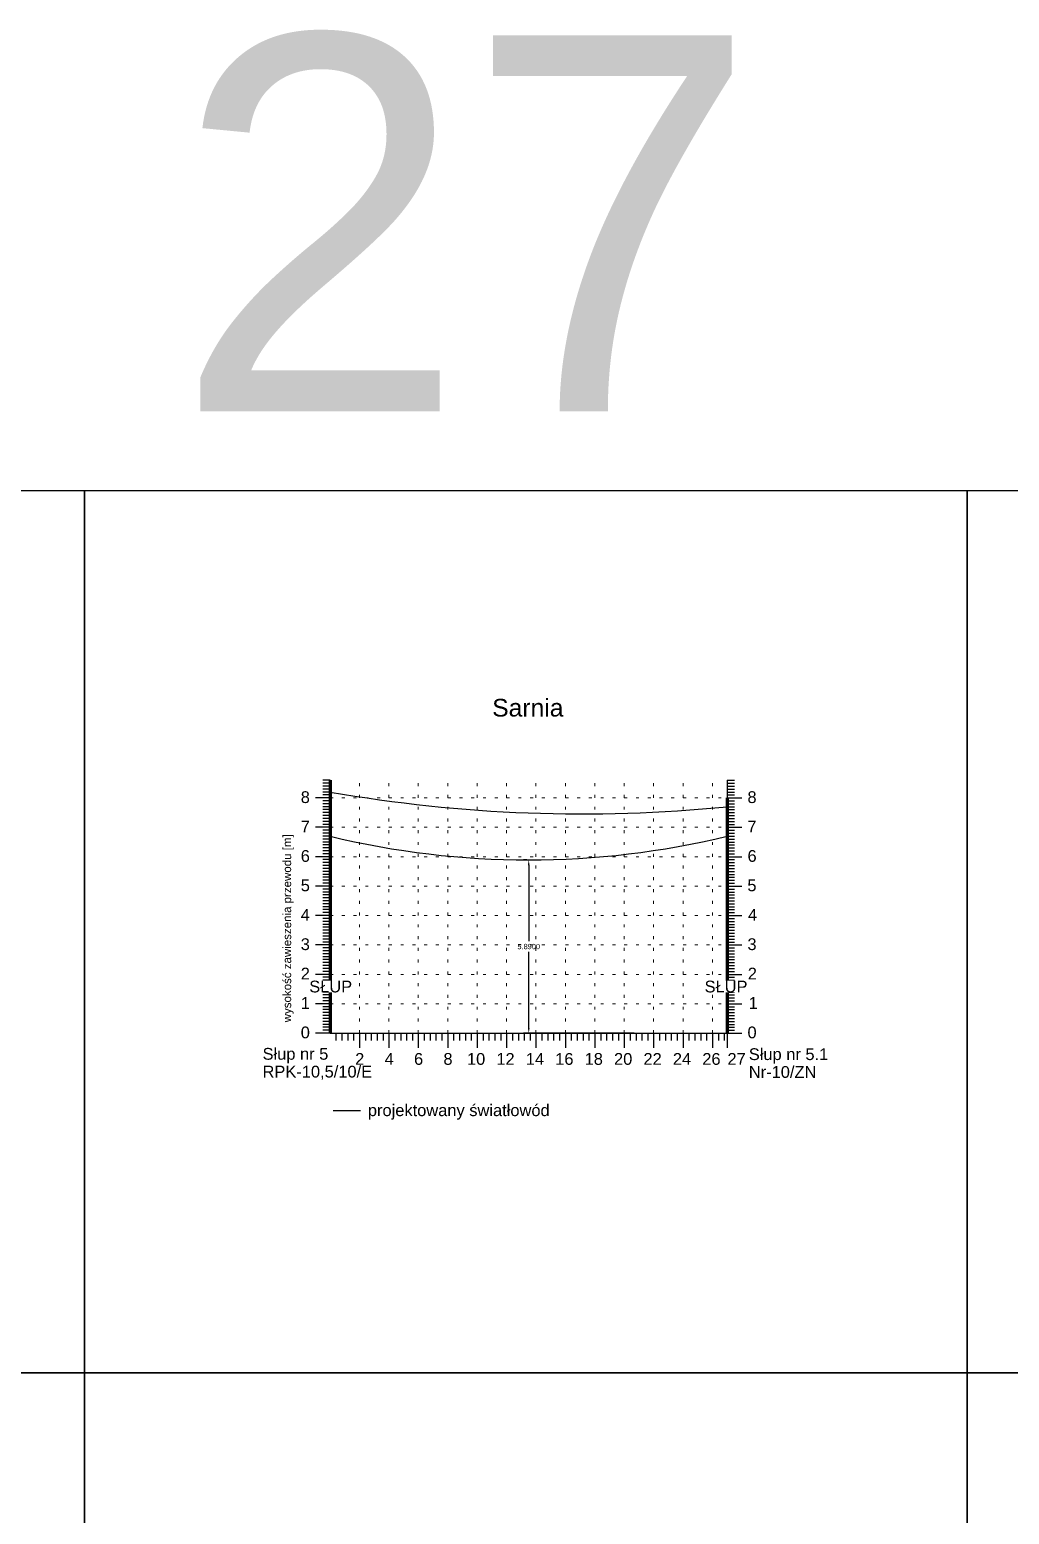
# Model space of a CAD drawing. Header units: metres. Extents: x -155 to 1812, y 681 to 886.
# Drawn here: x 472.7 to 506, y 825.7 to 876.2 of the extents above; entities that cross this region are included whole.
import ezdxf

# ---------------------------------------------------------------- set-up
doc = ezdxf.new("R2010")
doc.units = ezdxf.units.M
doc.header["$MEASUREMENT"] = 0
doc.linetypes.add('ACAD_ISO07W100', pattern=[3, 0, -3])
doc.layers.add('ramka', color=7, linetype='Continuous', plot=False)
doc.styles.get("Standard").update_dxf_attribs({"font": 'arial.ttf'})
doc.dimstyles.get("Standard").update_dxf_attribs({"dimtxt": 0.18, "dimasz": 0.18, "dimexe": 0.18, "dimexo": 0.0625, "dimgap": 0.09, "dimtad": 0, "dimtih": 1, "dimtoh": 1, "dimdec": 4, "dimzin": 0, "dimdsep": 46, "dimtxsty": 'Standard', "dimcen": 0.09, "dimadec": 0, "dimazin": 0, "dimtfac": 1, "dimtdec": 4, "dimtofl": 0, "dimtmove": 0, "dimatfit": 3, "dimfxl": 1, "dimtolj": 1, "dimtzin": 0, "dimarcsym": 0})

# ---------------------------------------------------------------- blocks, each defined once
blk = doc.blocks.new('*D191')
at = {"color": 0, "lineweight": -2}
for p, q in [((489.581, 847.955), (489.463, 847.955)), ((489.643, 847.775), (489.643, 845.192)), ((489.643, 842.245), (489.643, 844.828)), ((493.227, 842.065), (489.463, 842.065))]:
    blk.add_line(p, q, dxfattribs=at)
at = {"color": 0}
for points in [[(489.673, 847.775), (489.613, 847.775), (489.643, 847.955)], [(489.613, 842.245), (489.673, 842.245), (489.643, 842.065)]]:
    blk.add_solid(points, dxfattribs=at)
at = {"layer": 'Defpoints', "color": 0}
for p in [(489.643, 847.955), (489.643, 842.065), (493.29, 842.065)]:
    blk.add_point(p, dxfattribs=at)
at = {"color": 0, "lineweight": 25, "insert": (489.643, 845.01), "char_height": 0.18, "attachment_point": 5}
blk.add_mtext('\\A1;5.8900', dxfattribs=at)

msp = doc.modelspace()

# ---------------------------------------------------------------- linework, layer by layer
for p, q in [((482.88966, 850.66497), (482.63966, 850.66497)), ((482.88966, 850.56497), (482.63966, 850.56497)), ((482.88966, 850.56497), (482.63966, 850.56497)), ((482.88966, 850.66497), (482.88966, 842.06497)), ((496.38966, 850.66497), (496.38966, 842.06497)), ((496.38966, 850.66497), (496.63966, 850.66497)), ((496.38966, 850.56497), (496.63966, 850.56497)), ((496.38966, 850.56497), (496.63966, 850.56497)), ((482.88966, 850.06497), (482.38966, 850.06497)), ((482.88966, 850.06497), (482.38966, 850.06497)), ((482.88966, 850.06497), (482.38966, 850.06497)), ((482.88966, 850.06497), (482.38966, 850.06497)), ((482.88966, 850.46497), (482.63966, 850.46497)), ((482.88966, 850.46497), (482.63966, 850.46497)), ((482.88966, 850.36497), (482.63966, 850.36497)), ((482.88966, 850.36497), (482.63966, 850.36497)), ((482.88966, 850.26497), (482.63966, 850.26497)), ((482.88966, 850.26497), (482.63966, 850.26497)), ((482.88966, 850.16497), (482.63966, 850.16497)), ((482.88966, 850.16497), (482.63966, 850.16497)), ((496.38966, 850.46497), (496.63966, 850.46497)), ((496.38966, 850.46497), (496.63966, 850.46497)), ((496.38966, 850.36497), (496.63966, 850.36497)), ((496.38966, 850.36497), (496.63966, 850.36497)), ((496.38966, 850.26497), (496.63966, 850.26497)), ((496.38966, 850.26497), (496.63966, 850.26497)), ((496.38966, 850.16497), (496.63966, 850.16497)), ((496.38966, 850.16497), (496.63966, 850.16497)), ((496.38966, 850.06497), (496.88966, 850.06497)), ((496.38966, 850.06497), (496.88966, 850.06497)), ((496.38966, 850.06497), (496.88966, 850.06497)), ((496.38966, 850.06497), (496.88966, 850.06497)), ((482.88966, 849.96497), (482.63966, 849.96497)), ((482.88966, 849.86497), (482.63966, 849.86497)), ((482.88966, 849.76497), (482.63966, 849.76497)), ((482.88966, 849.66497), (482.63966, 849.66497)), ((482.88966, 849.56497), (482.63966, 849.56497)), ((496.38966, 849.96497), (496.63966, 849.96497)), ((496.38966, 849.86497), (496.63966, 849.86497)), ((496.38966, 849.76497), (496.63966, 849.76497)), ((496.38966, 849.66497), (496.63966, 849.66497)), ((496.38966, 849.56497), (496.63966, 849.56497)), ((482.88966, 849.06497), (482.38966, 849.06497)), ((482.88966, 849.06497), (482.38966, 849.06497)), ((482.88966, 849.46497), (482.63966, 849.46497)), ((482.88966, 849.36497), (482.63966, 849.36497)), ((482.88966, 849.26497), (482.63966, 849.26497)), ((482.88966, 849.16497), (482.63966, 849.16497)), ((496.38966, 849.46497), (496.63966, 849.46497)), ((496.38966, 849.36497), (496.63966, 849.36497)), ((496.38966, 849.26497), (496.63966, 849.26497)), ((496.38966, 849.16497), (496.63966, 849.16497)), ((496.38966, 849.06497), (496.88966, 849.06497)), ((496.38966, 849.06497), (496.88966, 849.06497)), ((482.88966, 848.96497), (482.63966, 848.96497)), ((482.88966, 848.86497), (482.63966, 848.86497)), ((482.88966, 848.76497), (482.63966, 848.76497)), ((482.88966, 848.66497), (482.63966, 848.66497)), ((482.88966, 848.56497), (482.63966, 848.56497)), ((496.38966, 848.96497), (496.63966, 848.96497)), ((496.38966, 848.86497), (496.63966, 848.86497)), ((496.38966, 848.76497), (496.63966, 848.76497)), ((496.38966, 848.66497), (496.63966, 848.66497)), ((496.38966, 848.56497), (496.63966, 848.56497)), ((482.88966, 848.06497), (482.38966, 848.06497)), ((482.88966, 848.06497), (482.38966, 848.06497)), ((482.88966, 848.46497), (482.63966, 848.46497)), ((482.88966, 848.36497), (482.63966, 848.36497)), ((482.88966, 848.26497), (482.63966, 848.26497)), ((482.88966, 848.16497), (482.63966, 848.16497)), ((496.38966, 848.46497), (496.63966, 848.46497)), ((496.38966, 848.36497), (496.63966, 848.36497)), ((496.38966, 848.26497), (496.63966, 848.26497)), ((496.38966, 848.16497), (496.63966, 848.16497)), ((496.38966, 848.06497), (496.88966, 848.06497)), ((496.38966, 848.06497), (496.88966, 848.06497)), ((482.88966, 847.96497), (482.63966, 847.96497)), ((482.88966, 847.86497), (482.63966, 847.86497)), ((482.88966, 847.76497), (482.63966, 847.76497)), ((482.88966, 847.66497), (482.63966, 847.66497)), ((482.88966, 847.56497), (482.63966, 847.56497)), ((496.38966, 847.96497), (496.63966, 847.96497)), ((496.38966, 847.86497), (496.63966, 847.86497)), ((496.38966, 847.76497), (496.63966, 847.76497)), ((496.38966, 847.66497), (496.63966, 847.66497)), ((496.38966, 847.56497), (496.63966, 847.56497)), ((482.88966, 847.06497), (482.38966, 847.06497)), ((482.88966, 847.06497), (482.38966, 847.06497)), ((482.88966, 847.46497), (482.63966, 847.46497)), ((482.88966, 847.36497), (482.63966, 847.36497)), ((482.88966, 847.26497), (482.63966, 847.26497)), ((482.88966, 847.16497), (482.63966, 847.16497)), ((496.38966, 847.46497), (496.63966, 847.46497)), ((496.38966, 847.36497), (496.63966, 847.36497)), ((496.38966, 847.26497), (496.63966, 847.26497)), ((496.38966, 847.16497), (496.63966, 847.16497)), ((496.38966, 847.06497), (496.88966, 847.06497)), ((496.38966, 847.06497), (496.88966, 847.06497)), ((482.88966, 846.96497), (482.63966, 846.96497)), ((482.88966, 846.86497), (482.63966, 846.86497)), ((482.88966, 846.76497), (482.63966, 846.76497)), ((482.88966, 846.66497), (482.63966, 846.66497)), ((482.88966, 846.56497), (482.63966, 846.56497)), ((496.38966, 846.96497), (496.63966, 846.96497)), ((496.38966, 846.86497), (496.63966, 846.86497)), ((496.38966, 846.76497), (496.63966, 846.76497)), ((496.38966, 846.66497), (496.63966, 846.66497)), ((496.38966, 846.56497), (496.63966, 846.56497)), ((482.88966, 846.06497), (482.38966, 846.06497)), ((482.88966, 846.06497), (482.38966, 846.06497)), ((482.88966, 846.46497), (482.63966, 846.46497)), ((482.88966, 846.36497), (482.63966, 846.36497)), ((482.88966, 846.26497), (482.63966, 846.26497)), ((482.88966, 846.16497), (482.63966, 846.16497)), ((496.38966, 846.46497), (496.63966, 846.46497)), ((496.38966, 846.36497), (496.63966, 846.36497)), ((496.38966, 846.26497), (496.63966, 846.26497)), ((496.38966, 846.16497), (496.63966, 846.16497)), ((496.38966, 846.06497), (496.88966, 846.06497)), ((496.38966, 846.06497), (496.88966, 846.06497)), ((482.88966, 845.96497), (482.63966, 845.96497)), ((482.88966, 845.86497), (482.63966, 845.86497)), ((482.88966, 845.76497), (482.63966, 845.76497)), ((482.88966, 845.66497), (482.63966, 845.66497)), ((482.88966, 845.56497), (482.63966, 845.56497)), ((496.38966, 845.96497), (496.63966, 845.96497)), ((496.38966, 845.86497), (496.63966, 845.86497)), ((496.38966, 845.76497), (496.63966, 845.76497)), ((496.38966, 845.66497), (496.63966, 845.66497)), ((496.38966, 845.56497), (496.63966, 845.56497)), ((482.88966, 845.06497), (482.38966, 845.06497)), ((482.88966, 845.06497), (482.38966, 845.06497)), ((482.88966, 845.46497), (482.63966, 845.46497)), ((482.88966, 845.36497), (482.63966, 845.36497)), ((482.88966, 845.26497), (482.63966, 845.26497)), ((482.88966, 845.16497), (482.63966, 845.16497)), ((496.38966, 845.46497), (496.63966, 845.46497)), ((496.38966, 845.36497), (496.63966, 845.36497)), ((496.38966, 845.26497), (496.63966, 845.26497)), ((496.38966, 845.16497), (496.63966, 845.16497)), ((496.38966, 845.06497), (496.88966, 845.06497)), ((496.38966, 845.06497), (496.88966, 845.06497)), ((482.88966, 844.96497), (482.63966, 844.96497)), ((482.88966, 844.86497), (482.63966, 844.86497)), ((482.88966, 844.76497), (482.63966, 844.76497)), ((482.88966, 844.66497), (482.63966, 844.66497)), ((482.88966, 844.56497), (482.63966, 844.56497)), ((496.38966, 844.96497), (496.63966, 844.96497)), ((496.38966, 844.86497), (496.63966, 844.86497)), ((496.38966, 844.76497), (496.63966, 844.76497)), ((496.38966, 844.66497), (496.63966, 844.66497)), ((496.38966, 844.56497), (496.63966, 844.56497)), ((482.88966, 844.06497), (482.38966, 844.06497)), ((482.88966, 844.06497), (482.38966, 844.06497)), ((482.88966, 844.46497), (482.63966, 844.46497)), ((482.88966, 844.36497), (482.63966, 844.36497)), ((482.88966, 844.26497), (482.63966, 844.26497)), ((482.88966, 844.16497), (482.63966, 844.16497)), ((496.38966, 844.46497), (496.63966, 844.46497)), ((496.38966, 844.36497), (496.63966, 844.36497)), ((496.38966, 844.26497), (496.63966, 844.26497)), ((496.38966, 844.16497), (496.63966, 844.16497)), ((496.38966, 844.06497), (496.88966, 844.06497)), ((496.38966, 844.06497), (496.88966, 844.06497)), ((482.88966, 843.96497), (482.63966, 843.96497)), ((482.88966, 843.86497), (482.63966, 843.86497)), ((482.88966, 843.76497), (482.63966, 843.76497)), ((482.88966, 843.66497), (482.63966, 843.66497)), ((482.88966, 843.56497), (482.63966, 843.56497)), ((496.38966, 843.96497), (496.63966, 843.96497)), ((496.38966, 843.86497), (496.63966, 843.86497)), ((496.38966, 843.76497), (496.63966, 843.76497)), ((496.38966, 843.66497), (496.63966, 843.66497)), ((496.38966, 843.56497), (496.63966, 843.56497)), ((482.88966, 843.06497), (482.38966, 843.06497)), ((482.88966, 843.06497), (482.38966, 843.06497)), ((482.88966, 843.46497), (482.63966, 843.46497)), ((482.88966, 843.36497), (482.63966, 843.36497)), ((482.88966, 843.26497), (482.63966, 843.26497)), ((482.88966, 843.16497), (482.63966, 843.16497)), ((482.88966, 842.96497), (482.63966, 842.96497)), ((496.38966, 843.46497), (496.63966, 843.46497)), ((496.38966, 843.36497), (496.63966, 843.36497)), ((496.38966, 843.26497), (496.63966, 843.26497)), ((496.38966, 843.16497), (496.63966, 843.16497)), ((496.38966, 843.06497), (496.88966, 843.06497)), ((496.38966, 843.06497), (496.88966, 843.06497)), ((496.38966, 842.96497), (496.63966, 842.96497)), ((482.88966, 842.86497), (482.63966, 842.86497)), ((482.88966, 842.76497), (482.63966, 842.76497)), ((482.88966, 842.66497), (482.63966, 842.66497)), ((482.88966, 842.56497), (482.63966, 842.56497)), ((482.88966, 842.46497), (482.63966, 842.46497)), ((496.38966, 842.86497), (496.63966, 842.86497)), ((496.38966, 842.76497), (496.63966, 842.76497)), ((496.38966, 842.66497), (496.63966, 842.66497)), ((496.38966, 842.56497), (496.63966, 842.56497)), ((496.38966, 842.46497), (496.63966, 842.46497)), ((482.88966, 842.06497), (482.38966, 842.06497)), ((482.88966, 842.36497), (482.63966, 842.36497)), ((482.88966, 842.26497), (482.63966, 842.26497)), ((482.88966, 842.16497), (482.63966, 842.16497)), ((482.88966, 842.06497), (482.63966, 842.06497)), ((483.08966, 842.06497), (483.08966, 841.81497)), ((483.28966, 842.06497), (483.28966, 841.81497)), ((483.32923, 842.06497), (496.38966, 842.06497)), ((483.48966, 842.06497), (483.48966, 841.81497)), ((483.68966, 842.06497), (483.68966, 841.81497)), ((483.88966, 842.06497), (483.88966, 841.56497)), ((484.08966, 842.06497), (484.08966, 841.81497)), ((484.28966, 842.06497), (484.28966, 841.81497)), ((484.48966, 842.06497), (484.48966, 841.81497)), ((484.68966, 842.06497), (484.68966, 841.81497)), ((484.88966, 842.06497), (484.88966, 841.56497)), ((485.08966, 842.06497), (485.08966, 841.81497)), ((485.28966, 842.06497), (485.28966, 841.81497)), ((485.48966, 842.06497), (485.48966, 841.81497)), ((485.68966, 842.06497), (485.68966, 841.81497)), ((485.88966, 842.06497), (485.88966, 841.56497)), ((486.08966, 842.06497), (486.08966, 841.81497)), ((486.28966, 842.06497), (486.28966, 841.81497)), ((486.48966, 842.06497), (486.48966, 841.81497)), ((486.68966, 842.06497), (486.68966, 841.81497)), ((486.88966, 842.06497), (486.88966, 841.56497)), ((487.08966, 842.06497), (487.08966, 841.81497)), ((487.28966, 842.06497), (487.28966, 841.81497)), ((487.48966, 842.06497), (487.48966, 841.81497)), ((487.68966, 842.06497), (487.68966, 841.81497)), ((487.88966, 842.06497), (487.88966, 841.56497)), ((488.08966, 842.06497), (488.08966, 841.81497)), ((488.28966, 842.06497), (488.28966, 841.81497)), ((488.48966, 842.06497), (488.48966, 841.81497)), ((488.68966, 842.06497), (488.68966, 841.81497)), ((488.88966, 842.06497), (488.88966, 841.56497)), ((489.08966, 842.06497), (489.08966, 841.81497)), ((489.28966, 842.06497), (489.28966, 841.81497)), ((489.48966, 842.06497), (489.48966, 841.81497)), ((489.68966, 842.06497), (489.68966, 841.81497)), ((489.88966, 842.06497), (489.88966, 841.56497)), ((490.08966, 842.06497), (490.08966, 841.81497)), ((490.28966, 842.06497), (490.28966, 841.81497)), ((490.48966, 842.06497), (490.48966, 841.81497)), ((490.68966, 842.06497), (490.68966, 841.81497)), ((490.88966, 842.06497), (490.88966, 841.56497)), ((491.08966, 842.06497), (491.08966, 841.81497)), ((491.28966, 842.06497), (491.28966, 841.81497)), ((491.48966, 842.06497), (491.48966, 841.81497)), ((491.68966, 842.06497), (491.68966, 841.81497)), ((491.88966, 842.06497), (491.88966, 841.56497)), ((492.08966, 842.06497), (492.08966, 841.81497)), ((492.28966, 842.06497), (492.28966, 841.81497)), ((492.48966, 842.06497), (492.48966, 841.81497)), ((492.68966, 842.06497), (492.68966, 841.81497)), ((492.88966, 842.06497), (492.88966, 841.56497)), ((493.08966, 842.06497), (493.08966, 841.81497)), ((493.28966, 842.06497), (493.28966, 841.81497)), ((493.48966, 842.06497), (493.48966, 841.81497)), ((493.68966, 842.06497), (493.68966, 841.81497)), ((493.88966, 842.06497), (493.88966, 841.56497)), ((494.08966, 842.06497), (494.08966, 841.81497)), ((494.28966, 842.06497), (494.28966, 841.81497)), ((494.48966, 842.06497), (494.48966, 841.81497)), ((494.68966, 842.06497), (494.68966, 841.81497)), ((494.88966, 842.06497), (494.88966, 841.56497)), ((495.08966, 842.06497), (495.08966, 841.81497)), ((495.28966, 842.06497), (495.28966, 841.81497)), ((495.48966, 842.06497), (495.48966, 841.81497)), ((495.68966, 842.06497), (495.68966, 841.81497)), ((495.88966, 842.06497), (495.88966, 841.56497)), ((496.08966, 842.06497), (496.08966, 841.81497)), ((496.28966, 842.06497), (496.28966, 841.81497)), ((496.38966, 842.36497), (496.63966, 842.36497)), ((496.38966, 842.26497), (496.63966, 842.26497)), ((496.38966, 842.16497), (496.63966, 842.16497)), ((496.38966, 842.06497), (496.88966, 842.06497)), ((496.38966, 842.06497), (496.63966, 842.06497)), ((496.38966, 842.06497), (496.38966, 841.56497))]:
    msp.add_line(p, q)
at = {"lineweight": 100}
for p, q in [((482.88966, 850.66497), (482.88966, 842.06497)), ((496.38966, 850.06497), (496.38966, 842.06497))]:
    msp.add_line(p, q, dxfattribs=at)
at = {"linetype": 'ACAD_ISO07W100', "lineweight": 15, "ltscale": 0.1}
for p, q in [((482.88966, 842.06497), (482.88966, 850.56497)), ((483.88966, 842.06497), (483.88966, 850.66497)), ((484.88966, 842.06497), (484.88966, 850.66497)), ((485.88966, 842.06497), (485.88966, 850.66497)), ((486.88966, 842.06497), (486.88966, 850.66497)), ((487.88966, 842.06497), (487.88966, 850.66497)), ((488.88966, 842.06497), (488.88966, 850.66497)), ((489.88966, 842.06497), (489.88966, 850.66497)), ((490.88966, 842.06497), (490.88966, 850.66497)), ((491.88966, 842.06497), (491.88966, 850.66497)), ((492.88966, 842.06497), (492.88966, 850.66497)), ((493.88966, 842.06497), (493.88966, 850.66497)), ((494.88966, 842.06497), (494.88966, 850.66497)), ((495.88966, 842.06497), (495.88966, 850.66497)), ((496.38966, 842.06497), (496.38966, 850.56497)), ((482.88966, 850.06497), (496.38966, 850.06497)), ((482.88966, 849.06497), (496.38966, 849.06497)), ((482.88966, 848.06497), (496.38966, 848.06497)), ((482.88966, 847.06497), (496.38966, 847.06497)), ((482.88966, 846.06497), (496.38966, 846.06497)), ((482.88966, 845.06497), (496.38966, 845.06497)), ((482.88966, 844.06497), (496.38966, 844.06497)), ((482.88966, 843.06497), (496.38966, 843.06497))]:
    msp.add_line(p, q, dxfattribs=at)
at = {"color": 3, "lineweight": 25}
msp.add_line((482.99521, 839.43475), (483.9258, 839.43475), dxfattribs=at)
at = {"lineweight": 25}
for points in [[(444.54271, 860.52182), (474.54271, 860.52182), (474.54271, 830.52182), (444.54271, 830.52182), (444.54271, 860.52182)], [(474.54271, 860.52182), (504.54271, 860.52182), (504.54271, 830.52182), (474.54271, 830.52182), (474.54271, 860.52182)], [(504.54271, 860.52182), (534.54271, 860.52182), (534.54271, 830.52182), (504.54271, 830.52182), (504.54271, 860.52182)], [(444.54271, 830.52182), (474.54271, 830.52182), (474.54271, 800.52182), (444.54271, 800.52182), (444.54271, 830.52182)], [(474.54271, 830.52182), (504.54271, 830.52182), (504.54271, 800.52182), (474.54271, 800.52182), (474.54271, 830.52182)], [(504.54271, 830.52182), (534.54271, 830.52182), (534.54271, 800.52182), (504.54271, 800.52182), (504.54271, 830.52182)]]:
    msp.add_lwpolyline(points, dxfattribs=at)
at = {"lineweight": 30}
msp.add_arc((491.4679, 899.37736), 49.85592, 260.092356, 275.665452, dxfattribs=at)
at = {"color": 3, "lineweight": 30}
msp.add_arc((489.63966, 876.48496), 28.52999, 256.31445, 283.68555, dxfattribs=at)
at = {"layer": 'ramka'}
msp.add_line((482.88966, 842.06497), (489.63966, 842.06497), dxfattribs=at)
msp.add_line((482.88966, 842.06497), (489.63966, 842.06497), dxfattribs=at)

# ---------------------------------------------------------------- texts
at = {"lineweight": 25}
msp.add_text('27', height=12.782133, dxfattribs=at).set_placement((477.58131, 863.21103))
for s, height, p in [('Sarnia', 0.6, (488.40148, 852.83088)), ('8', 0.4, (481.89241, 849.89088)), ('8', 0.4, (497.07805, 849.89088)), ('7', 0.4, (481.89241, 848.89088)), ('7', 0.4, (497.07505, 848.89088)), ('6', 0.4, (481.89241, 847.89088)), ('6', 0.4, (497.08078, 847.89088)), ('5', 0.4, (481.89241, 846.89088)), ('5', 0.4, (497.07533, 846.89088)), ('4', 0.4, (481.89241, 845.89088)), ('4', 0.4, (497.09606, 845.89088)), ('3', 0.4, (481.89241, 844.89088)), ('3', 0.4, (497.07805, 844.89088)), ('2', 0.4, (481.89241, 843.89088)), ('2', 0.4, (497.08924, 843.89088)), ('1', 0.4, (481.89241, 842.89088)), ('1', 0.4, (497.11789, 842.89088)), ('0', 0.4, (481.89241, 841.89088)), ('0', 0.4, (497.07969, 841.89088)), ('Słup nr 5', 0.4, (480.59441, 841.16305)), ('Słup nr 5.1', 0.4, (497.12413, 841.15134)), ('RPK-10,5/10/E', 0.4, (480.59277, 840.55817)), ('2', 0.4, (483.74285, 840.98929)), ('4', 0.4, (484.74285, 840.98929)), ('6', 0.4, (485.74285, 840.98929)), ('8', 0.4, (486.74285, 840.98929)), ('10', 0.4, (487.54285, 840.98929)), ('12', 0.4, (488.54285, 840.98929)), ('14', 0.4, (489.54285, 840.98929)), ('16', 0.4, (490.54285, 840.98929)), ('18', 0.4, (491.54285, 840.98929)), ('20', 0.4, (492.54285, 840.98929)), ('22', 0.4, (493.54285, 840.98929)), ('24', 0.4, (494.54285, 840.98929)), ('26', 0.4, (495.54285, 840.98929)), ('27', 0.4, (496.39853, 840.98929)), ('Nr-10/ZN', 0.4, (497.12413, 840.54645)), ('projektowany światłowód', 0.4, (484.17456, 839.24498))]:
    msp.add_text(s, height=height).set_placement(p)

# ---------------------------------------------------------------- dimensions: what is measured, and where the dimension line sits
dim = msp.add_linear_dim(base=(489.64319, 842.06497), p1=(489.64319, 847.95497), p2=(493.28966, 842.06497), angle=90, dimstyle='Standard', dxfattribs=at)
dim.commit()
dim.dimension.update_dxf_attribs({"geometry": '*D191', "text_midpoint": (489.64319, 845.00997)})

# ---------------------------------------------------------------- next in the draw order: texts
at = {"lineweight": 18, "insert": (481.2869, 842.43545), "char_height": 0.28, "attachment_point": 1, "rotation": 90, "bg_fill": 3, "box_fill_scale": 1, "bg_fill_color": 256, "bg_fill_transparency": 0}
msp.add_mtext_dynamic_manual_height_columns('wysokość zawieszenia przewodu [m]', width=9.2804774, gutter_width=2, heights=[-0.36385], dxfattribs=at)
at = {"lineweight": 18, "char_height": 0.4, "attachment_point": 1, "bg_fill": 3, "box_fill_scale": 1, "bg_fill_color": 256, "bg_fill_transparency": 0}
for insert in [(482.18156, 843.85117), (495.62112, 843.85117)]:
    msp.add_mtext_dynamic_manual_height_columns('SŁUP', width=1.5368437, gutter_width=2, heights=[-0.41364], dxfattribs=dict(at, insert=insert))

doc.saveas('drawing.dxf')
